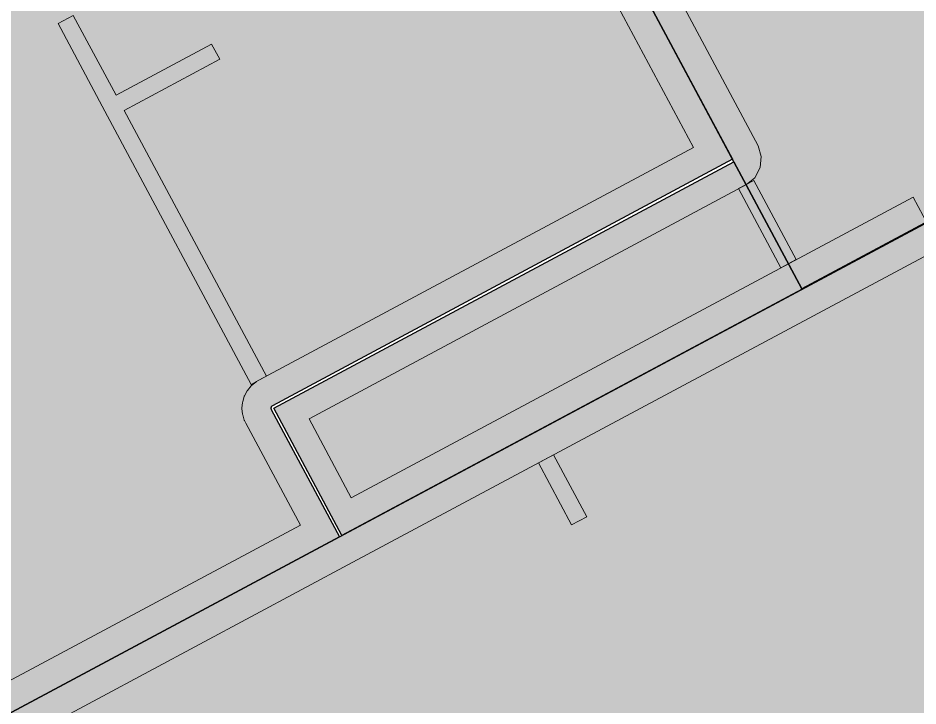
# Model space of a CAD drawing. Header units: millimetres. Extents: x 0 to 224629, y -187555 to 25097.
# Drawn here: x 80695 to 83820, y -175284 to -172896 of the extents above; entities that cross this region are included whole.
import ezdxf

# ---------------------------------------------------------------- set-up
doc = ezdxf.new("R2010")
doc.units = ezdxf.units.MM
doc.linetypes.add('Solid', pattern=[0])
for name, color, linetype, lineweight in [('Inner Walls', 5, 'Solid', 0), ('Room Walls', 47, 'Solid', 35), ('Service Area', 252, 'Solid', 25), ('Studio Apartment', 1, 'Solid', 35)]:
    doc.layers.add(name, color=color, linetype=linetype, lineweight=lineweight)

msp = doc.modelspace()

# ---------------------------------------------------------------- hatches: boundary and pattern name
at = {"layer": 'Service Area', "linetype": 'Solid', "lineweight": 25}
for points in [[(73861, -155985), (75624, -155041), (85180, -172892), (83417, -173836)], [(83181, -173395), (83417, -173836), (83418, -173837), (81820, -174692), (81583, -174250)]]:
    msp.add_hatch(color=254, dxfattribs=at).paths.add_polyline_path(points, flags=0)
at = {"layer": 'Studio Apartment', "linetype": 'Solid', "lineweight": 25}
for points in [[(75433, -174283), (81825, -170861), (83176, -173386), (83176, -173386), (81579, -174242), (81577, -174243), (81576, -174244), (81574, -174246), (81574, -174248), (81573, -174249), (81573, -174251), (81574, -174253), (81574, -174255), (81811, -174697), (77026, -177258)], [(77026, -177258), (84299, -173365), (85651, -175891), (85651, -175891), (83833, -176864), (83831, -176865), (83830, -176866), (83829, -176868), (83828, -176870), (83828, -176872), (83828, -176874), (83828, -176876), (83829, -176878), (84065, -177318), (84065, -177318), (78619, -180234)]]:
    msp.add_hatch(color=252, dxfattribs=at).paths.add_polyline_path(points, flags=0)

# ---------------------------------------------------------------- linework, layer by layer
at = {"layer": 'Inner Walls', "color": 47, "linetype": 'Solid', "lineweight": 15}
for p, q in [((82621, -172136), (83265, -173339)), ((83041, -173345), (82445, -172231)), ((81531, -174153), (83041, -173345)), ((83265, -173339), (83276, -173376)), ((83276, -173376), (83272, -173415)), ((83272, -173415), (83254, -173450)), ((83254, -173450), (83224, -173474)), ((83224, -173474), (81706, -174287)), ((81852, -174561), (83803, -173517)), ((83803, -173517), (83897, -173694)), ((83897, -173694), (81858, -174785)), ((81506, -174172), (81521, -174160)), ((81521, -174160), (81523, -174158)), ((81523, -174158), (81531, -174153)), ((81482, -174207), (81491, -174190)), ((81491, -174190), (81492, -174189)), ((81492, -174189), (81505, -174173)), ((81505, -174173), (81506, -174172)), ((81473, -174250), (81475, -174230)), ((81475, -174230), (81476, -174228)), ((81476, -174228), (81481, -174209)), ((81481, -174209), (81482, -174207)), ((81473, -174251), (81473, -174250)), ((81475, -174271), (81473, -174251)), ((81476, -174273), (81475, -174271)), ((81481, -174292), (81476, -174273)), ((81482, -174293), (81481, -174292)), ((81486, -174302), (81482, -174293)), ((81706, -174287), (81852, -174561)), ((81676, -174656), (81486, -174302)), ((77199, -177052), (81676, -174656)), ((81858, -174785), (77293, -177229))]:
    msp.add_line(p, q, dxfattribs=at)
at = {"layer": 'Room Walls', "color": 47, "linetype": 'Solid', "lineweight": 9}
for p, q in [((80835, -172915), (80887, -172887)), ((80887, -172887), (81036, -173164)), ((80997, -173219), (80835, -172915)), ((81036, -173164), (81367, -172986)), ((81367, -172986), (81396, -173039)), ((81396, -173039), (81064, -173217)), ((81505, -174168), (80997, -173219)), ((81064, -173217), (81558, -174139)), ((83197, -173488), (83250, -173460)), ((83250, -173460), (83397, -173734)), ((83344, -173763), (83197, -173488)), ((83397, -173734), (83344, -173763)), ((81558, -174139), (81531, -174153)), ((81531, -174153), (81505, -174168)), ((82502, -174440), (82555, -174412)), ((82555, -174412), (82670, -174627)), ((82617, -174655), (82502, -174440)), ((82670, -174627), (82617, -174655))]:
    msp.add_line(p, q, dxfattribs=at)
at = {"layer": 'Service Area', "color": 254, "linetype": 'Solid', "lineweight": 25}
for p, q in [((83417, -173836), (73861, -155985)), ((85180, -172892), (83417, -173836)), ((81583, -174250), (83181, -173395)), ((83181, -173395), (83417, -173836)), ((83418, -173837), (81820, -174692)), ((83417, -173836), (83418, -173837)), ((81820, -174692), (81583, -174250))]:
    msp.add_line(p, q, dxfattribs=at)
at = {"layer": 'Studio Apartment', "color": 252, "linetype": 'Solid', "lineweight": 25}
for p, q in [((81825, -170861), (83176, -173386)), ((77026, -177258), (84299, -173365)), ((83176, -173386), (81579, -174242)), ((81574, -174248), (81573, -174249)), ((81573, -174249), (81573, -174251)), ((81573, -174251), (81574, -174253)), ((81576, -174244), (81574, -174246)), ((81574, -174246), (81574, -174248)), ((81574, -174253), (81574, -174255)), ((81574, -174255), (81811, -174697)), ((81577, -174243), (81576, -174244)), ((81579, -174242), (81577, -174243)), ((81811, -174697), (77026, -177258))]:
    msp.add_line(p, q, dxfattribs=at)
msp.add_point((83176, -173386), dxfattribs=at)

doc.saveas('drawing.dxf')
